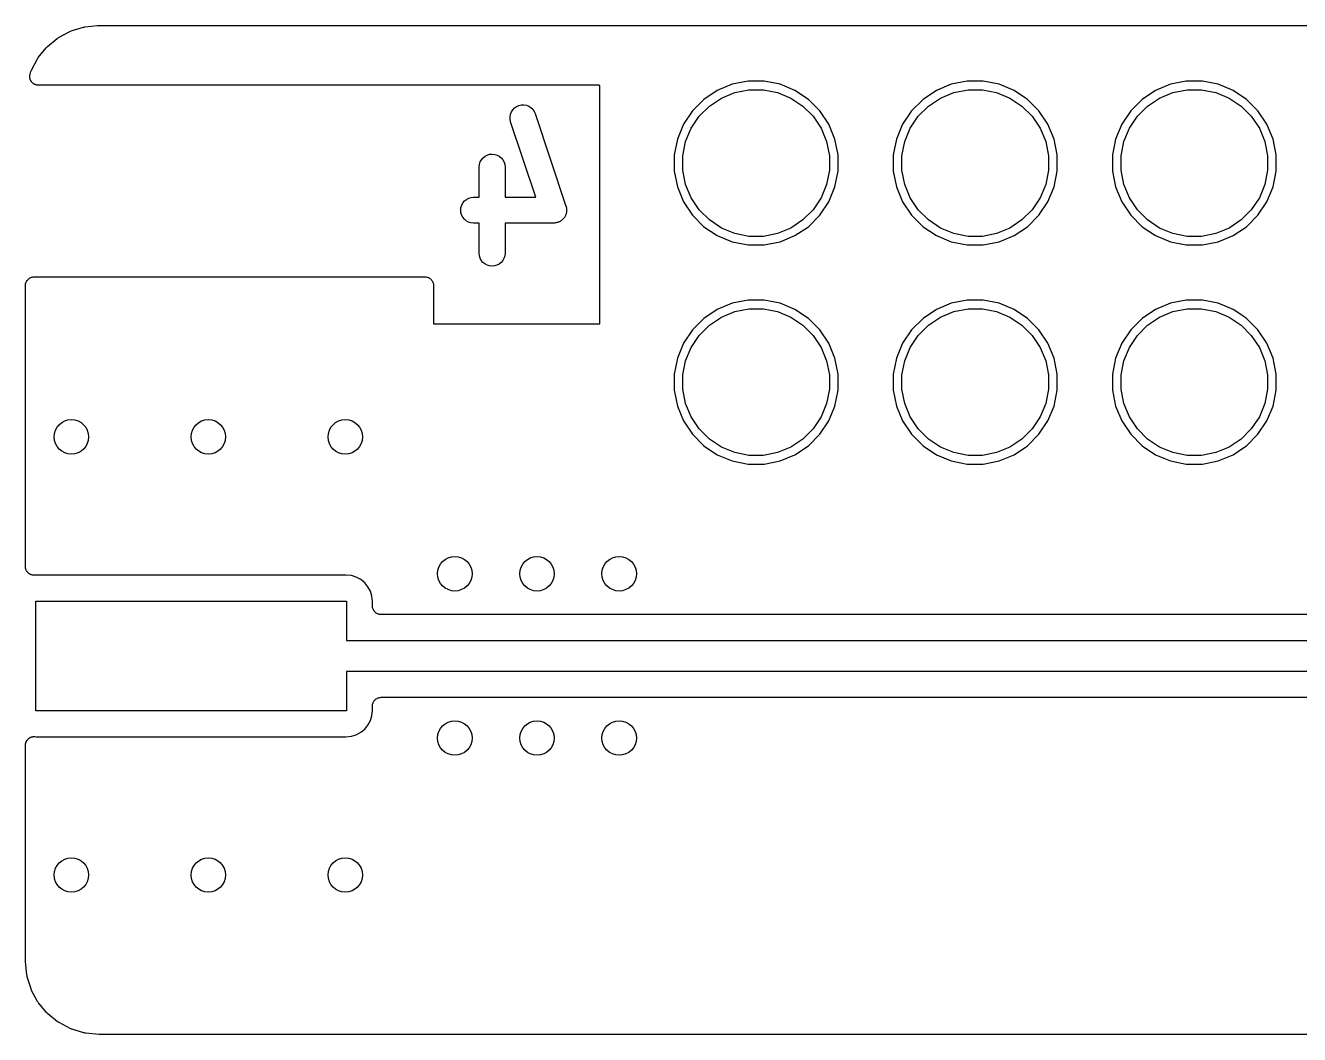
# Model space of a CAD drawing. Extents: x 4.56 to 9.01, y -5.14 to -1.86.
# Drawn here: x 4.717 to 5.298, y -2.323 to -1.862 of the extents above; entities that cross this region are included whole.
import ezdxf

# ---------------------------------------------------------------- set-up
doc = ezdxf.new("R2010")
doc.units = 0
doc.header["$MEASUREMENT"] = 0
doc.layers.add('BLACK', color=7, linetype='CONTINUOUS')

msp = doc.modelspace()

# ---------------------------------------------------------------- linework, layer by layer
at = {"layer": 'BLACK', "linetype": 'CONTINUOUS'}
for p, q in [((4.73166, -1.86773), (4.73673, -1.86498)), ((4.73673, -1.86498), (4.73678, -1.86496)), ((4.73678, -1.86496), (4.73711, -1.86482)), ((4.73711, -1.86482), (4.73744, -1.86469)), ((4.73744, -1.86469), (4.74295, -1.86298)), ((4.74295, -1.86298), (4.743, -1.86297)), ((4.74295, -1.86298), (4.74295, -1.86298)), ((4.74295, -1.86298), (4.74295, -1.86298)), ((4.743, -1.86297), (4.74335, -1.8629)), ((4.74335, -1.8629), (4.7437, -1.86283)), ((4.7437, -1.86283), (4.74942, -1.86223)), ((4.74942, -1.86223), (4.74947, -1.86222)), ((4.74947, -1.86222), (4.74965, -1.86222)), ((4.74965, -1.86222), (4.74983, -1.8622)), ((4.74983, -1.8622), (5.74606, -1.8622)), ((4.72608, -1.87233), (4.72633, -1.87208)), ((4.72633, -1.87208), (4.72659, -1.87183)), ((4.72659, -1.87183), (4.73103, -1.86815)), ((4.73103, -1.86815), (4.73107, -1.86812)), ((4.73107, -1.86812), (4.73137, -1.86792)), ((4.73137, -1.86792), (4.73166, -1.86773)), ((4.71927, -1.88257), (4.72198, -1.87748)), ((4.72198, -1.87748), (4.722, -1.87743)), ((4.72198, -1.87748), (4.72198, -1.87748)), ((4.72198, -1.87748), (4.72198, -1.87748)), ((4.722, -1.87743), (4.7222, -1.87714)), ((4.7222, -1.87714), (4.7224, -1.87684)), ((4.7224, -1.87684), (4.72604, -1.87237)), ((4.72604, -1.87237), (4.72604, -1.87237)), ((4.72604, -1.87237), (4.72605, -1.87237)), ((4.72605, -1.87237), (4.72608, -1.87233)), ((4.71864, -1.88439), (4.71898, -1.88328)), ((4.71898, -1.88328), (4.719, -1.88323)), ((4.719, -1.88323), (4.71914, -1.8829)), ((4.71914, -1.8829), (4.71927, -1.88257)), ((4.71847, -1.8855), (4.71849, -1.88533)), ((4.71849, -1.88571), (4.71847, -1.8855)), ((4.71849, -1.88515), (4.71853, -1.88495)), ((4.71849, -1.88533), (4.71849, -1.88515)), ((4.71849, -1.88592), (4.71849, -1.88571)), ((4.71853, -1.88609), (4.71849, -1.88592)), ((4.71853, -1.88495), (4.71855, -1.88474)), ((4.71854, -1.88627), (4.71853, -1.88609)), ((4.7186, -1.88647), (4.71854, -1.88627)), ((4.71855, -1.88474), (4.71861, -1.88457)), ((4.71864, -1.88667), (4.7186, -1.88647)), ((4.71861, -1.88457), (4.71864, -1.88439)), ((4.71871, -1.88683), (4.71864, -1.88667)), ((4.71876, -1.88701), (4.71871, -1.88683)), ((4.71886, -1.88719), (4.71876, -1.88701)), ((4.71893, -1.88738), (4.71886, -1.88719)), ((4.71903, -1.88753), (4.71893, -1.88738)), ((4.71912, -1.88769), (4.71903, -1.88753)), ((4.71925, -1.88785), (4.71912, -1.88769)), ((4.71936, -1.88802), (4.71925, -1.88785)), ((4.71949, -1.88815), (4.71936, -1.88802)), ((4.7196, -1.88829), (4.71949, -1.88815)), ((4.71976, -1.88842), (4.7196, -1.88829)), ((4.7199, -1.88857), (4.71976, -1.88842)), ((4.72005, -1.88867), (4.7199, -1.88857)), ((4.72019, -1.88878), (4.72005, -1.88867)), ((4.72037, -1.88888), (4.72019, -1.88878)), ((4.72054, -1.88899), (4.72037, -1.88888)), ((4.7207, -1.88906), (4.72054, -1.88899)), ((4.72086, -1.88915), (4.7207, -1.88906)), ((4.72106, -1.88921), (4.72086, -1.88915)), ((4.72125, -1.88929), (4.72106, -1.88921)), ((4.72142, -1.88933), (4.72125, -1.88929)), ((4.72159, -1.88938), (4.72142, -1.88933)), ((4.7218, -1.88941), (4.72159, -1.88938)), ((4.722, -1.88945), (4.7218, -1.88941)), ((4.72218, -1.88945), (4.722, -1.88945)), ((4.72236, -1.88947), (4.72218, -1.88945)), ((4.72241, -1.88947), (4.72236, -1.88947)), ((4.97805, -1.88947), (4.72241, -1.88947)), ((4.97824, -1.88949), (4.97805, -1.88947)), ((4.97844, -1.88959), (4.97824, -1.88949)), ((4.9786, -1.88966), (4.97844, -1.88959)), ((4.97871, -1.88972), (4.9786, -1.88966)), ((4.97871, -1.99833), (4.97871, -1.88972)), ((5.03909, -1.88904), (5.03228, -1.89186)), ((5.04632, -1.8876), (5.03909, -1.88904)), ((5.05368, -1.8876), (5.04632, -1.8876)), ((5.06091, -1.88904), (5.05368, -1.8876)), ((5.06772, -1.89186), (5.06091, -1.88904)), ((5.13909, -1.88904), (5.13228, -1.89186)), ((5.14632, -1.8876), (5.13909, -1.88904)), ((5.15368, -1.8876), (5.14632, -1.8876)), ((5.16091, -1.88904), (5.15368, -1.8876)), ((5.16772, -1.89186), (5.16091, -1.88904)), ((5.23909, -1.88904), (5.23228, -1.89186)), ((5.24632, -1.8876), (5.23909, -1.88904)), ((5.25368, -1.8876), (5.24632, -1.8876)), ((5.26091, -1.88904), (5.25368, -1.8876)), ((5.26772, -1.89186), (5.26091, -1.88904)), ((5.03228, -1.89186), (5.02616, -1.89595)), ((5.02867, -1.89901), (5.03415, -1.89534)), ((5.03415, -1.89534), (5.04024, -1.89282)), ((5.04024, -1.89282), (5.0467, -1.89154)), ((5.0467, -1.89154), (5.0533, -1.89154)), ((5.0533, -1.89154), (5.05976, -1.89282)), ((5.05976, -1.89282), (5.06585, -1.89534)), ((5.06585, -1.89534), (5.07133, -1.89901)), ((5.07384, -1.89595), (5.06772, -1.89186)), ((5.13228, -1.89186), (5.12616, -1.89595)), ((5.12867, -1.89901), (5.13415, -1.89534)), ((5.13415, -1.89534), (5.14024, -1.89282)), ((5.14024, -1.89282), (5.1467, -1.89154)), ((5.1467, -1.89154), (5.1533, -1.89154)), ((5.1533, -1.89154), (5.15976, -1.89282)), ((5.15976, -1.89282), (5.16585, -1.89534)), ((5.16585, -1.89534), (5.17133, -1.89901)), ((5.17384, -1.89595), (5.16772, -1.89186)), ((5.23228, -1.89186), (5.22616, -1.89595)), ((5.22867, -1.89901), (5.23415, -1.89534)), ((5.23415, -1.89534), (5.24024, -1.89282)), ((5.24024, -1.89282), (5.2467, -1.89154)), ((5.2467, -1.89154), (5.2533, -1.89154)), ((5.2533, -1.89154), (5.25976, -1.89282)), ((5.25976, -1.89282), (5.26585, -1.89534)), ((5.26585, -1.89534), (5.27133, -1.89901)), ((5.27384, -1.89595), (5.26772, -1.89186)), ((4.93831, -1.90162), (4.93893, -1.90065)), ((4.93893, -1.90065), (4.93973, -1.89982)), ((4.93973, -1.89982), (4.94068, -1.89916)), ((4.94068, -1.89916), (4.94173, -1.8987)), ((4.94173, -1.8987), (4.94286, -1.89845)), ((4.94286, -1.89845), (4.94401, -1.89843)), ((4.94401, -1.89843), (4.94514, -1.89863)), ((4.94514, -1.89863), (4.94622, -1.89904)), ((4.94622, -1.89904), (4.94719, -1.89966)), ((4.94719, -1.89966), (4.94803, -1.90046)), ((4.94803, -1.90046), (4.94869, -1.9014)), ((5.02095, -1.90116), (5.01686, -1.90728)), ((5.02616, -1.89595), (5.02095, -1.90116)), ((5.02401, -1.90367), (5.02867, -1.89901)), ((5.07133, -1.89901), (5.07599, -1.90367)), ((5.07905, -1.90116), (5.07384, -1.89595)), ((5.08314, -1.90728), (5.07905, -1.90116)), ((5.12095, -1.90116), (5.11686, -1.90728)), ((5.12616, -1.89595), (5.12095, -1.90116)), ((5.12401, -1.90367), (5.12867, -1.89901)), ((5.17133, -1.89901), (5.17599, -1.90367)), ((5.17905, -1.90116), (5.17384, -1.89595)), ((5.18314, -1.90728), (5.17905, -1.90116)), ((5.22095, -1.90116), (5.21686, -1.90728)), ((5.22616, -1.89595), (5.22095, -1.90116)), ((5.22401, -1.90367), (5.22867, -1.89901)), ((5.27133, -1.89901), (5.27599, -1.90367)), ((5.27905, -1.90116), (5.27384, -1.89595)), ((5.28314, -1.90728), (5.27905, -1.90116)), ((4.93768, -1.90383), (4.93788, -1.90269)), ((4.93769, -1.90498), (4.93768, -1.90383)), ((4.93793, -1.90611), (4.93769, -1.90498)), ((4.93788, -1.90269), (4.93831, -1.90162)), ((4.93796, -1.90618), (4.93793, -1.90611)), ((4.94943, -1.94059), (4.93796, -1.90618)), ((4.94869, -1.9014), (4.94916, -1.90245)), ((4.94916, -1.90245), (4.96322, -1.94463)), ((5.02034, -1.90915), (5.02401, -1.90367)), ((5.07599, -1.90367), (5.07966, -1.90915)), ((5.12034, -1.90915), (5.12401, -1.90367)), ((5.17599, -1.90367), (5.17966, -1.90915)), ((5.22034, -1.90915), (5.22401, -1.90367)), ((5.27599, -1.90367), (5.27966, -1.90915)), ((5.01686, -1.90728), (5.01404, -1.91409)), ((5.01782, -1.91524), (5.02034, -1.90915)), ((5.07966, -1.90915), (5.08218, -1.91524)), ((5.08596, -1.91409), (5.08314, -1.90728)), ((5.11686, -1.90728), (5.11404, -1.91409)), ((5.11782, -1.91524), (5.12034, -1.90915)), ((5.17966, -1.90915), (5.18218, -1.91524)), ((5.18596, -1.91409), (5.18314, -1.90728)), ((5.21686, -1.90728), (5.21404, -1.91409)), ((5.21782, -1.91524), (5.22034, -1.90915)), ((5.27966, -1.90915), (5.28218, -1.91524)), ((5.28596, -1.91409), (5.28314, -1.90728)), ((5.01404, -1.91409), (5.0126, -1.92132)), ((5.01654, -1.9217), (5.01782, -1.91524)), ((5.08218, -1.91524), (5.08346, -1.9217)), ((5.0874, -1.92132), (5.08596, -1.91409)), ((5.11404, -1.91409), (5.1126, -1.92132)), ((5.11654, -1.9217), (5.11782, -1.91524)), ((5.18218, -1.91524), (5.18346, -1.9217)), ((5.1874, -1.92132), (5.18596, -1.91409)), ((5.21404, -1.91409), (5.2126, -1.92132)), ((5.21654, -1.9217), (5.21782, -1.91524)), ((5.28218, -1.91524), (5.28346, -1.9217)), ((5.2874, -1.92132), (5.28596, -1.91409)), ((4.92372, -1.92559), (4.92407, -1.92449)), ((4.92407, -1.92449), (4.92463, -1.92348)), ((4.92463, -1.92348), (4.92537, -1.92259)), ((4.92537, -1.92259), (4.92627, -1.92187)), ((4.92627, -1.92187), (4.92729, -1.92134)), ((4.92729, -1.92134), (4.92839, -1.92101)), ((4.92839, -1.92101), (4.92954, -1.92091)), ((4.92954, -1.92091), (4.93069, -1.92103)), ((4.93069, -1.92103), (4.93179, -1.92137)), ((4.93179, -1.92137), (4.9328, -1.92192)), ((4.9328, -1.92192), (4.93369, -1.92265)), ((4.93369, -1.92265), (4.93442, -1.92355)), ((4.93442, -1.92355), (4.93496, -1.92456)), ((4.93496, -1.92456), (4.93529, -1.92567)), ((5.0126, -1.92132), (5.0126, -1.92868)), ((5.01654, -1.9283), (5.01654, -1.9217)), ((5.08346, -1.9217), (5.08346, -1.9283)), ((5.0874, -1.92868), (5.0874, -1.92132)), ((5.1126, -1.92132), (5.1126, -1.92868)), ((5.11654, -1.9283), (5.11654, -1.9217)), ((5.18346, -1.9217), (5.18346, -1.9283)), ((5.1874, -1.92868), (5.1874, -1.92132)), ((5.2126, -1.92132), (5.2126, -1.92868)), ((5.21654, -1.9283), (5.21654, -1.9217)), ((5.28346, -1.9217), (5.28346, -1.9283)), ((5.2874, -1.92868), (5.2874, -1.92132)), ((4.92359, -1.92673), (4.92372, -1.92559)), ((4.92359, -1.92681), (4.92359, -1.92673)), ((4.92359, -1.94059), (4.92359, -1.92681)), ((4.93529, -1.92567), (4.9354, -1.92681)), ((4.9354, -1.92681), (4.9354, -1.94059)), ((5.0126, -1.92868), (5.01404, -1.93591)), ((5.01782, -1.93476), (5.01654, -1.9283)), ((5.08346, -1.9283), (5.08218, -1.93476)), ((5.08596, -1.93591), (5.0874, -1.92868)), ((5.1126, -1.92868), (5.11404, -1.93591)), ((5.11782, -1.93476), (5.11654, -1.9283)), ((5.18346, -1.9283), (5.18218, -1.93476)), ((5.18596, -1.93591), (5.1874, -1.92868)), ((5.2126, -1.92868), (5.21404, -1.93591)), ((5.21782, -1.93476), (5.21654, -1.9283)), ((5.28346, -1.9283), (5.28218, -1.93476)), ((5.28596, -1.93591), (5.2874, -1.92868)), ((5.01404, -1.93591), (5.01686, -1.94272)), ((5.02034, -1.94085), (5.01782, -1.93476)), ((5.08218, -1.93476), (5.07966, -1.94085)), ((5.08314, -1.94272), (5.08596, -1.93591)), ((5.11404, -1.93591), (5.11686, -1.94272)), ((5.12034, -1.94085), (5.11782, -1.93476)), ((5.18218, -1.93476), (5.17966, -1.94085)), ((5.18314, -1.94272), (5.18596, -1.93591)), ((5.21404, -1.93591), (5.21686, -1.94272)), ((5.22034, -1.94085), (5.21782, -1.93476)), ((5.28218, -1.93476), (5.27966, -1.94085)), ((5.28314, -1.94272), (5.28596, -1.93591)), ((4.9169, -1.94231), (4.91779, -1.94158)), ((4.91779, -1.94158), (4.91881, -1.94104)), ((4.91881, -1.94104), (4.91992, -1.94071)), ((4.91992, -1.94071), (4.92106, -1.94059)), ((4.92106, -1.94059), (4.92359, -1.94059)), ((4.9354, -1.94059), (4.94943, -1.94059)), ((5.02401, -1.94633), (5.02034, -1.94085)), ((5.07966, -1.94085), (5.07599, -1.94633)), ((5.12401, -1.94633), (5.12034, -1.94085)), ((5.17966, -1.94085), (5.17599, -1.94633)), ((5.22401, -1.94633), (5.22034, -1.94085)), ((5.27966, -1.94085), (5.27599, -1.94633)), ((4.91516, -1.94646), (4.91528, -1.94531)), ((4.91526, -1.94761), (4.91516, -1.94646)), ((4.91559, -1.94871), (4.91526, -1.94761)), ((4.91528, -1.94531), (4.91562, -1.94421)), ((4.91562, -1.94421), (4.91617, -1.9432)), ((4.91617, -1.9432), (4.9169, -1.94231)), ((4.96322, -1.94463), (4.96325, -1.94471)), ((4.96325, -1.94471), (4.96332, -1.94505)), ((4.96332, -1.94505), (4.96342, -1.94539)), ((4.96341, -1.94769), (4.96334, -1.9479)), ((4.96344, -1.94734), (4.96341, -1.94769)), ((4.96342, -1.94539), (4.96344, -1.94562)), ((4.96344, -1.94562), (4.96349, -1.94584)), ((4.96351, -1.94699), (4.96344, -1.94734)), ((4.96349, -1.94584), (4.96349, -1.94619)), ((4.96349, -1.94619), (4.96353, -1.94654)), ((4.96353, -1.94654), (4.9635, -1.94676)), ((4.9635, -1.94676), (4.96351, -1.94699)), ((5.01686, -1.94272), (5.02095, -1.94884)), ((5.02867, -1.95099), (5.02401, -1.94633)), ((5.07599, -1.94633), (5.07133, -1.95099)), ((5.07905, -1.94884), (5.08314, -1.94272)), ((5.11686, -1.94272), (5.12095, -1.94884)), ((5.12867, -1.95099), (5.12401, -1.94633)), ((5.17599, -1.94633), (5.17133, -1.95099)), ((5.17905, -1.94884), (5.18314, -1.94272)), ((5.21686, -1.94272), (5.22095, -1.94884)), ((5.22867, -1.95099), (5.22401, -1.94633)), ((5.27599, -1.94633), (5.27133, -1.95099)), ((5.27905, -1.94884), (5.28314, -1.94272)), ((4.91612, -1.94973), (4.91559, -1.94871)), ((4.91684, -1.95063), (4.91612, -1.94973)), ((4.91773, -1.95137), (4.91684, -1.95063)), ((4.91874, -1.95193), (4.91773, -1.95137)), ((4.91984, -1.95228), (4.91874, -1.95193)), ((4.92098, -1.9524), (4.91984, -1.95228)), ((4.92106, -1.9524), (4.92098, -1.9524)), ((4.92359, -1.9524), (4.92106, -1.9524)), ((4.92359, -1.96618), (4.92359, -1.9524)), ((4.95762, -1.9524), (4.9354, -1.9524)), ((4.9354, -1.9524), (4.9354, -1.96618)), ((4.95797, -1.95237), (4.95762, -1.9524)), ((4.95832, -1.95236), (4.95797, -1.95237)), ((4.95854, -1.95231), (4.95832, -1.95236)), ((4.95877, -1.95229), (4.95854, -1.95231)), ((4.95911, -1.95219), (4.95877, -1.95229)), ((4.95945, -1.95211), (4.95911, -1.95219)), ((4.95966, -1.95202), (4.95945, -1.95211)), ((4.95987, -1.95196), (4.95966, -1.95202)), ((4.96018, -1.95179), (4.95987, -1.95196)), ((4.96051, -1.95165), (4.96018, -1.95179)), ((4.96069, -1.95152), (4.96051, -1.95165)), ((4.96089, -1.95142), (4.96069, -1.95152)), ((4.96116, -1.9512), (4.96089, -1.95142)), ((4.96145, -1.95099), (4.96116, -1.9512)), ((4.96161, -1.95083), (4.96145, -1.95099)), ((4.96178, -1.95069), (4.96161, -1.95083)), ((4.96201, -1.95042), (4.96178, -1.95069)), ((4.96225, -1.95016), (4.96201, -1.95042)), ((4.96237, -1.94997), (4.96225, -1.95016)), ((4.96252, -1.9498), (4.96237, -1.94997)), ((4.96268, -1.94949), (4.96252, -1.9498)), ((4.96288, -1.9492), (4.96268, -1.94949)), ((4.96296, -1.94899), (4.96288, -1.9492)), ((4.96306, -1.94879), (4.96296, -1.94899)), ((4.96317, -1.94845), (4.96306, -1.94879)), ((4.9633, -1.94812), (4.96317, -1.94845)), ((4.96334, -1.9479), (4.9633, -1.94812)), ((5.02095, -1.94884), (5.02616, -1.95405)), ((5.03415, -1.95466), (5.02867, -1.95099)), ((5.07133, -1.95099), (5.06585, -1.95466)), ((5.07384, -1.95405), (5.07905, -1.94884)), ((5.12095, -1.94884), (5.12616, -1.95405)), ((5.13415, -1.95466), (5.12867, -1.95099)), ((5.17133, -1.95099), (5.16585, -1.95466)), ((5.17384, -1.95405), (5.17905, -1.94884)), ((5.22095, -1.94884), (5.22616, -1.95405)), ((5.23415, -1.95466), (5.22867, -1.95099)), ((5.27133, -1.95099), (5.26585, -1.95466)), ((5.27384, -1.95405), (5.27905, -1.94884)), ((5.02616, -1.95405), (5.03228, -1.95814)), ((5.03228, -1.95814), (5.03909, -1.96096)), ((5.04024, -1.95718), (5.03415, -1.95466)), ((5.0467, -1.95846), (5.04024, -1.95718)), ((5.0533, -1.95846), (5.0467, -1.95846)), ((5.05976, -1.95718), (5.0533, -1.95846)), ((5.06585, -1.95466), (5.05976, -1.95718)), ((5.06091, -1.96096), (5.06772, -1.95814)), ((5.06772, -1.95814), (5.07384, -1.95405)), ((5.12616, -1.95405), (5.13228, -1.95814)), ((5.13228, -1.95814), (5.13909, -1.96096)), ((5.14024, -1.95718), (5.13415, -1.95466)), ((5.1467, -1.95846), (5.14024, -1.95718)), ((5.1533, -1.95846), (5.1467, -1.95846)), ((5.15976, -1.95718), (5.1533, -1.95846)), ((5.16585, -1.95466), (5.15976, -1.95718)), ((5.16091, -1.96096), (5.16772, -1.95814)), ((5.16772, -1.95814), (5.17384, -1.95405)), ((5.22616, -1.95405), (5.23228, -1.95814)), ((5.23228, -1.95814), (5.23909, -1.96096)), ((5.24024, -1.95718), (5.23415, -1.95466)), ((5.2467, -1.95846), (5.24024, -1.95718)), ((5.2533, -1.95846), (5.2467, -1.95846)), ((5.25976, -1.95718), (5.2533, -1.95846)), ((5.26585, -1.95466), (5.25976, -1.95718)), ((5.26091, -1.96096), (5.26772, -1.95814)), ((5.26772, -1.95814), (5.27384, -1.95405)), ((5.03909, -1.96096), (5.04632, -1.9624)), ((5.04632, -1.9624), (5.05368, -1.9624)), ((5.05368, -1.9624), (5.06091, -1.96096)), ((5.13909, -1.96096), (5.14632, -1.9624)), ((5.14632, -1.9624), (5.15368, -1.9624)), ((5.15368, -1.9624), (5.16091, -1.96096)), ((5.23909, -1.96096), (5.24632, -1.9624)), ((5.24632, -1.9624), (5.25368, -1.9624)), ((5.25368, -1.9624), (5.26091, -1.96096)), ((4.92371, -1.96733), (4.92359, -1.96618)), ((4.92404, -1.96843), (4.92371, -1.96733)), ((4.92458, -1.96945), (4.92404, -1.96843)), ((4.92531, -1.97035), (4.92458, -1.96945)), ((4.9262, -1.97108), (4.92531, -1.97035)), ((4.92721, -1.97163), (4.9262, -1.97108)), ((4.93273, -1.97113), (4.93171, -1.97166)), ((4.93363, -1.9704), (4.93273, -1.97113)), ((4.93437, -1.96952), (4.93363, -1.9704)), ((4.93493, -1.96851), (4.93437, -1.96952)), ((4.93528, -1.96741), (4.93493, -1.96851)), ((4.9354, -1.96627), (4.93528, -1.96741)), ((4.9354, -1.96618), (4.9354, -1.96627)), ((4.92831, -1.97197), (4.92721, -1.97163)), ((4.92946, -1.97209), (4.92831, -1.97197)), ((4.93061, -1.97198), (4.92946, -1.97209)), ((4.93171, -1.97166), (4.93061, -1.97198)), ((4.71654, -1.98085), (4.71658, -1.98049)), ((4.71654, -1.98088), (4.71654, -1.98085)), ((4.71654, -1.98088), (4.71654, -1.98088)), ((4.71654, -1.98088), (4.71654, -1.98088)), ((4.71654, -1.98091), (4.71654, -1.98088)), ((4.71654, -2.10925), (4.71654, -1.98091)), ((4.71658, -1.98049), (4.71662, -1.98011)), ((4.71662, -1.98009), (4.71673, -1.97973)), ((4.71662, -1.9801), (4.71662, -1.98009)), ((4.71662, -1.98011), (4.71662, -1.9801)), ((4.71673, -1.97973), (4.71684, -1.97938)), ((4.71684, -1.97938), (4.71685, -1.97937)), ((4.71685, -1.97935), (4.71703, -1.97903)), ((4.71685, -1.97937), (4.71685, -1.97935)), ((4.71703, -1.97903), (4.71721, -1.9787)), ((4.71721, -1.9787), (4.71722, -1.97869)), ((4.71722, -1.97868), (4.71746, -1.9784)), ((4.71722, -1.97869), (4.71722, -1.97868)), ((4.71746, -1.9784), (4.7177, -1.97811)), ((4.7177, -1.97811), (4.71771, -1.9781)), ((4.71771, -1.9781), (4.71772, -1.97809)), ((4.71772, -1.97809), (4.71801, -1.97786)), ((4.71801, -1.97786), (4.71829, -1.97763)), ((4.71829, -1.97763), (4.71831, -1.97762)), ((4.71831, -1.97762), (4.71832, -1.97761)), ((4.71832, -1.97761), (4.71864, -1.97744)), ((4.71864, -1.97744), (4.71897, -1.97727)), ((4.71897, -1.97727), (4.71899, -1.97726)), ((4.71899, -1.97726), (4.719, -1.97726)), ((4.719, -1.97726), (4.71935, -1.97715)), ((4.71935, -1.97715), (4.71971, -1.97704)), ((4.71971, -1.97704), (4.71972, -1.97704)), ((4.71972, -1.97704), (4.71973, -1.97704)), ((4.71973, -1.97704), (4.7201, -1.977)), ((4.7201, -1.977), (4.72047, -1.97697)), ((4.72047, -1.97697), (4.89885, -1.97697)), ((4.89885, -1.97697), (4.89887, -1.97697)), ((4.89887, -1.97697), (4.89887, -1.97697)), ((4.89887, -1.97697), (4.89888, -1.97697)), ((4.89888, -1.97697), (4.8989, -1.97697)), ((4.8989, -1.97697), (4.89927, -1.97701)), ((4.89927, -1.97701), (4.89964, -1.97705)), ((4.89964, -1.97705), (4.89965, -1.97705)), ((4.89965, -1.97705), (4.89967, -1.97705)), ((4.89967, -1.97705), (4.90002, -1.97717)), ((4.90002, -1.97717), (4.90037, -1.97728)), ((4.90037, -1.97728), (4.90038, -1.97728)), ((4.90038, -1.97728), (4.9004, -1.97729)), ((4.9004, -1.97729), (4.90072, -1.97747)), ((4.90072, -1.97747), (4.90105, -1.97764)), ((4.90105, -1.97764), (4.90106, -1.97765)), ((4.90106, -1.97765), (4.90107, -1.97766)), ((4.90107, -1.97766), (4.90135, -1.97789)), ((4.90135, -1.97789), (4.90164, -1.97813)), ((4.90164, -1.97813), (4.90165, -1.97814)), ((4.90165, -1.97814), (4.90166, -1.97815)), ((4.90166, -1.97815), (4.90189, -1.97844)), ((4.90189, -1.97844), (4.90213, -1.97873)), ((4.90213, -1.97873), (4.90213, -1.97874)), ((4.90213, -1.97874), (4.90214, -1.97875)), ((4.90214, -1.97875), (4.90231, -1.97908)), ((4.90231, -1.97908), (4.90249, -1.97941)), ((4.90249, -1.97941), (4.90249, -1.97942)), ((4.90249, -1.97942), (4.9025, -1.97943)), ((4.9025, -1.97943), (4.9026, -1.97978)), ((4.9026, -1.97978), (4.90271, -1.98014)), ((4.90271, -1.98014), (4.90271, -1.98015)), ((4.90271, -1.98015), (4.90271, -1.98017)), ((4.90271, -1.98017), (4.90275, -1.98054)), ((4.90275, -1.98054), (4.90278, -1.98091)), ((4.90278, -1.98091), (4.90278, -1.99833)), ((5.04632, -1.9876), (5.03909, -1.98904)), ((5.05368, -1.9876), (5.04632, -1.9876)), ((5.06091, -1.98904), (5.05368, -1.9876)), ((5.14632, -1.9876), (5.13909, -1.98904)), ((5.15368, -1.9876), (5.14632, -1.9876)), ((5.16091, -1.98904), (5.15368, -1.9876)), ((5.24632, -1.9876), (5.23909, -1.98904)), ((5.25368, -1.9876), (5.24632, -1.9876)), ((5.26091, -1.98904), (5.25368, -1.9876)), ((5.03228, -1.99186), (5.02616, -1.99595)), ((5.03909, -1.98904), (5.03228, -1.99186)), ((5.03415, -1.99534), (5.04024, -1.99282)), ((5.04024, -1.99282), (5.0467, -1.99154)), ((5.0467, -1.99154), (5.0533, -1.99154)), ((5.0533, -1.99154), (5.05976, -1.99282)), ((5.05976, -1.99282), (5.06585, -1.99534)), ((5.06772, -1.99186), (5.06091, -1.98904)), ((5.07384, -1.99595), (5.06772, -1.99186)), ((5.13228, -1.99186), (5.12616, -1.99595)), ((5.13909, -1.98904), (5.13228, -1.99186)), ((5.13415, -1.99534), (5.14024, -1.99282)), ((5.14024, -1.99282), (5.1467, -1.99154)), ((5.1467, -1.99154), (5.1533, -1.99154)), ((5.1533, -1.99154), (5.15976, -1.99282)), ((5.15976, -1.99282), (5.16585, -1.99534)), ((5.16772, -1.99186), (5.16091, -1.98904)), ((5.17384, -1.99595), (5.16772, -1.99186)), ((5.23228, -1.99186), (5.22616, -1.99595)), ((5.23909, -1.98904), (5.23228, -1.99186)), ((5.23415, -1.99534), (5.24024, -1.99282)), ((5.24024, -1.99282), (5.2467, -1.99154)), ((5.2467, -1.99154), (5.2533, -1.99154)), ((5.2533, -1.99154), (5.25976, -1.99282)), ((5.25976, -1.99282), (5.26585, -1.99534)), ((5.26772, -1.99186), (5.26091, -1.98904)), ((5.27213, -1.99481), (5.26772, -1.99186)), ((4.90278, -1.99833), (4.97871, -1.99833)), ((5.02616, -1.99595), (5.02095, -2.00116)), ((5.02401, -2.00367), (5.02867, -1.99901)), ((5.02867, -1.99901), (5.03415, -1.99534)), ((5.06585, -1.99534), (5.07133, -1.99901)), ((5.07133, -1.99901), (5.07599, -2.00367)), ((5.07905, -2.00116), (5.07384, -1.99595)), ((5.12616, -1.99595), (5.12095, -2.00116)), ((5.12401, -2.00367), (5.12867, -1.99901)), ((5.12867, -1.99901), (5.13415, -1.99534)), ((5.16585, -1.99534), (5.17133, -1.99901)), ((5.17133, -1.99901), (5.17599, -2.00367)), ((5.17905, -2.00116), (5.17384, -1.99595)), ((5.22616, -1.99595), (5.22095, -2.00116)), ((5.22401, -2.00367), (5.22867, -1.99901)), ((5.22867, -1.99901), (5.23415, -1.99534)), ((5.26585, -1.99534), (5.27133, -1.99901)), ((5.27133, -1.99901), (5.27599, -2.00367)), ((5.27214, -1.99481), (5.27213, -1.99481)), ((5.27384, -1.99595), (5.27214, -1.99481)), ((5.27905, -2.00116), (5.27384, -1.99595)), ((5.02095, -2.00116), (5.01686, -2.00728)), ((5.02034, -2.00915), (5.02401, -2.00367)), ((5.07599, -2.00367), (5.07966, -2.00915)), ((5.08314, -2.00728), (5.07905, -2.00116)), ((5.12095, -2.00116), (5.11686, -2.00728)), ((5.12034, -2.00915), (5.12401, -2.00367)), ((5.17599, -2.00367), (5.17966, -2.00915)), ((5.18314, -2.00728), (5.17905, -2.00116)), ((5.22095, -2.00116), (5.21686, -2.00728)), ((5.22034, -2.00915), (5.22401, -2.00367)), ((5.27599, -2.00367), (5.27966, -2.00915)), ((5.28314, -2.00728), (5.27905, -2.00116)), ((5.01686, -2.00728), (5.01404, -2.01409)), ((5.01782, -2.01524), (5.02034, -2.00915)), ((5.07966, -2.00915), (5.08218, -2.01524)), ((5.08596, -2.01409), (5.08314, -2.00728)), ((5.11686, -2.00728), (5.11404, -2.01409)), ((5.11782, -2.01524), (5.12034, -2.00915)), ((5.17966, -2.00915), (5.18218, -2.01524)), ((5.18596, -2.01409), (5.18314, -2.00728)), ((5.21686, -2.00728), (5.21404, -2.01409)), ((5.21782, -2.01524), (5.22034, -2.00915)), ((5.27966, -2.00915), (5.28218, -2.01524)), ((5.28596, -2.01409), (5.28314, -2.00728)), ((5.01404, -2.01409), (5.0126, -2.02132)), ((5.01654, -2.0217), (5.01782, -2.01524)), ((5.08218, -2.01524), (5.08346, -2.0217)), ((5.0874, -2.02132), (5.08596, -2.01409)), ((5.11404, -2.01409), (5.1126, -2.02132)), ((5.11654, -2.0217), (5.11782, -2.01524)), ((5.18218, -2.01524), (5.18346, -2.0217)), ((5.1874, -2.02132), (5.18596, -2.01409)), ((5.21404, -2.01409), (5.2126, -2.02132)), ((5.21654, -2.0217), (5.21782, -2.01524)), ((5.28218, -2.01524), (5.28346, -2.0217)), ((5.2874, -2.02132), (5.28596, -2.01409)), ((5.0126, -2.02132), (5.0126, -2.02868)), ((5.01654, -2.0283), (5.01654, -2.0217)), ((5.08346, -2.0217), (5.08346, -2.0283)), ((5.0874, -2.02868), (5.0874, -2.02132)), ((5.1126, -2.02132), (5.1126, -2.02868)), ((5.11654, -2.0283), (5.11654, -2.0217)), ((5.18346, -2.0217), (5.18346, -2.0283)), ((5.1874, -2.02868), (5.1874, -2.02132)), ((5.2126, -2.02132), (5.2126, -2.02868)), ((5.21654, -2.0283), (5.21654, -2.0217)), ((5.28346, -2.0217), (5.28346, -2.0283)), ((5.2874, -2.02868), (5.2874, -2.02132)), ((5.0126, -2.02868), (5.01404, -2.03591)), ((5.01782, -2.03476), (5.01654, -2.0283)), ((5.08346, -2.0283), (5.08218, -2.03476)), ((5.08596, -2.03591), (5.0874, -2.02868)), ((5.1126, -2.02868), (5.11404, -2.03591)), ((5.11782, -2.03476), (5.11654, -2.0283)), ((5.18346, -2.0283), (5.18218, -2.03476)), ((5.18596, -2.03591), (5.1874, -2.02868)), ((5.2126, -2.02868), (5.21404, -2.03591)), ((5.21782, -2.03476), (5.21654, -2.0283)), ((5.28346, -2.0283), (5.28218, -2.03476)), ((5.28596, -2.03591), (5.2874, -2.02868)), ((5.02034, -2.04085), (5.01782, -2.03476)), ((5.08218, -2.03476), (5.07966, -2.04085)), ((5.12034, -2.04085), (5.11782, -2.03476)), ((5.18218, -2.03476), (5.17966, -2.04085)), ((5.22034, -2.04085), (5.21782, -2.03476)), ((5.28218, -2.03476), (5.27966, -2.04085)), ((5.01404, -2.03591), (5.01686, -2.04272)), ((5.02401, -2.04633), (5.02034, -2.04085)), ((5.07966, -2.04085), (5.07599, -2.04633)), ((5.08314, -2.04272), (5.08596, -2.03591)), ((5.11404, -2.03591), (5.11686, -2.04272)), ((5.12401, -2.04633), (5.12034, -2.04085)), ((5.17966, -2.04085), (5.17599, -2.04633)), ((5.18314, -2.04272), (5.18596, -2.03591)), ((5.21404, -2.03591), (5.21686, -2.04272)), ((5.22401, -2.04633), (5.22034, -2.04085)), ((5.27966, -2.04085), (5.27599, -2.04633)), ((5.28314, -2.04272), (5.28596, -2.03591)), ((5.01686, -2.04272), (5.02095, -2.04884)), ((5.02867, -2.05099), (5.02401, -2.04633)), ((5.07599, -2.04633), (5.07133, -2.05099)), ((5.07905, -2.04884), (5.08314, -2.04272)), ((5.11686, -2.04272), (5.12095, -2.04884)), ((5.12867, -2.05099), (5.12401, -2.04633)), ((5.17599, -2.04633), (5.17133, -2.05099)), ((5.17905, -2.04884), (5.18314, -2.04272)), ((5.21686, -2.04272), (5.22095, -2.04884)), ((5.22867, -2.05099), (5.22401, -2.04633)), ((5.27599, -2.04633), (5.27133, -2.05099)), ((5.27905, -2.04884), (5.28314, -2.04272)), ((5.02095, -2.04884), (5.02616, -2.05405)), ((5.03415, -2.05466), (5.02867, -2.05099)), ((5.07133, -2.05099), (5.06585, -2.05466)), ((5.07384, -2.05405), (5.07905, -2.04884)), ((5.12095, -2.04884), (5.12616, -2.05405)), ((5.13415, -2.05466), (5.12867, -2.05099)), ((5.17133, -2.05099), (5.16585, -2.05466)), ((5.17384, -2.05405), (5.17905, -2.04884)), ((5.22095, -2.04884), (5.22616, -2.05405)), ((5.23415, -2.05466), (5.22867, -2.05099)), ((5.27133, -2.05099), (5.26585, -2.05466)), ((5.27384, -2.05405), (5.27905, -2.04884)), ((5.02616, -2.05405), (5.03228, -2.05814)), ((5.03228, -2.05814), (5.03909, -2.06096)), ((5.04024, -2.05718), (5.03415, -2.05466)), ((5.0467, -2.05846), (5.04024, -2.05718)), ((5.05976, -2.05718), (5.0533, -2.05846)), ((5.06585, -2.05466), (5.05976, -2.05718)), ((5.06091, -2.06096), (5.06772, -2.05814)), ((5.06772, -2.05814), (5.07384, -2.05405)), ((5.12616, -2.05405), (5.13228, -2.05814)), ((5.13228, -2.05814), (5.13909, -2.06096)), ((5.14024, -2.05718), (5.13415, -2.05466)), ((5.1467, -2.05846), (5.14024, -2.05718)), ((5.15976, -2.05718), (5.1533, -2.05846)), ((5.16585, -2.05466), (5.15976, -2.05718)), ((5.16091, -2.06096), (5.16772, -2.05814)), ((5.16772, -2.05814), (5.17384, -2.05405)), ((5.22616, -2.05405), (5.23228, -2.05814)), ((5.23228, -2.05814), (5.23909, -2.06096)), ((5.24024, -2.05718), (5.23415, -2.05466)), ((5.2467, -2.05846), (5.24024, -2.05718)), ((5.25976, -2.05718), (5.2533, -2.05846)), ((5.26585, -2.05466), (5.25976, -2.05718)), ((5.26091, -2.06096), (5.26772, -2.05814)), ((5.26772, -2.05814), (5.27214, -2.05519)), ((5.27214, -2.05519), (5.27384, -2.05405)), ((5.03909, -2.06096), (5.04632, -2.0624)), ((5.04632, -2.0624), (5.05368, -2.0624)), ((5.0533, -2.05846), (5.0467, -2.05846)), ((5.05368, -2.0624), (5.06091, -2.06096)), ((5.13909, -2.06096), (5.14632, -2.0624)), ((5.14632, -2.0624), (5.15368, -2.0624)), ((5.1533, -2.05846), (5.1467, -2.05846)), ((5.15368, -2.0624), (5.16091, -2.06096)), ((5.23909, -2.06096), (5.24632, -2.0624)), ((5.24632, -2.0624), (5.25368, -2.0624)), ((5.2533, -2.05846), (5.2467, -2.05846)), ((5.25368, -2.0624), (5.26091, -2.06096)), ((4.71655, -2.10943), (4.71654, -2.10925)), ((4.71655, -2.10961), (4.71655, -2.10943)), ((4.71659, -2.10981), (4.71655, -2.10961)), ((4.71661, -2.11002), (4.71659, -2.10981)), ((4.71666, -2.11019), (4.71661, -2.11002)), ((4.7167, -2.11037), (4.71666, -2.11019)), ((4.71677, -2.11056), (4.7167, -2.11037)), ((4.71683, -2.11075), (4.71677, -2.11056)), ((4.71692, -2.11091), (4.71683, -2.11075)), ((4.71698, -2.11108), (4.71692, -2.11091)), ((4.7171, -2.11125), (4.71698, -2.11108)), ((4.71719, -2.11143), (4.7171, -2.11125)), ((4.71731, -2.11157), (4.71719, -2.11143)), ((4.71741, -2.11172), (4.71731, -2.11157)), ((4.71755, -2.11187), (4.71741, -2.11172)), ((4.71768, -2.11203), (4.71755, -2.11187)), ((4.71782, -2.11214), (4.71768, -2.11203)), ((4.71794, -2.11227), (4.71782, -2.11214)), ((4.71811, -2.11239), (4.71794, -2.11227)), ((4.71827, -2.11252), (4.71811, -2.11239)), ((4.71843, -2.1126), (4.71827, -2.11252)), ((4.71858, -2.1127), (4.71843, -2.1126)), ((4.71877, -2.11279), (4.71858, -2.1127)), ((4.71895, -2.11288), (4.71877, -2.11279)), ((4.71912, -2.11294), (4.71895, -2.11288)), ((4.71928, -2.11301), (4.71912, -2.11294)), ((4.71948, -2.11305), (4.71928, -2.11301)), ((4.71968, -2.11311), (4.71948, -2.11305)), ((4.71986, -2.11313), (4.71968, -2.11311)), ((4.72004, -2.11317), (4.71986, -2.11313)), ((4.72024, -2.11317), (4.72004, -2.11317)), ((4.72044, -2.11319), (4.72024, -2.11317)), ((4.72062, -2.11317), (4.72044, -2.11319)), ((4.7208, -2.11318), (4.72062, -2.11317)), ((4.72086, -2.11317), (4.7208, -2.11318)), ((4.72145, -2.11311), (4.72086, -2.11317)), ((4.8628, -2.11311), (4.72145, -2.11311)), ((4.86531, -2.11336), (4.8628, -2.11311)), ((4.86753, -2.11404), (4.86531, -2.11336)), ((4.86959, -2.11513), (4.86753, -2.11404)), ((4.87138, -2.11661), (4.86959, -2.11513)), ((4.87286, -2.11841), (4.87138, -2.11661)), ((4.87396, -2.12046), (4.87286, -2.11841)), ((4.87463, -2.12268), (4.87396, -2.12046)), ((4.72126, -2.175), (4.72126, -2.125)), ((4.72126, -2.125), (4.86299, -2.125)), ((4.86299, -2.125), (4.86299, -2.14292)), ((4.87488, -2.12519), (4.87463, -2.12268)), ((4.87488, -2.12717), (4.87488, -2.12519)), ((4.87492, -2.12754), (4.87488, -2.12717)), ((4.87495, -2.12791), (4.87492, -2.12754)), ((4.87495, -2.12792), (4.87495, -2.12791)), ((4.87495, -2.12793), (4.87495, -2.12792)), ((4.87506, -2.12829), (4.87495, -2.12793)), ((4.87517, -2.12864), (4.87506, -2.12829)), ((4.87517, -2.12865), (4.87517, -2.12864)), ((4.87518, -2.12867), (4.87517, -2.12865)), ((4.87535, -2.129), (4.87518, -2.12867)), ((4.87552, -2.12932), (4.87535, -2.129)), ((4.87553, -2.12933), (4.87552, -2.12932)), ((4.87554, -2.12935), (4.87553, -2.12933)), ((4.87577, -2.12963), (4.87554, -2.12935)), ((4.876, -2.12992), (4.87577, -2.12963)), ((4.87601, -2.12993), (4.876, -2.12992)), ((4.87602, -2.12994), (4.87601, -2.12993)), ((4.87631, -2.13018), (4.87602, -2.12994)), ((4.87659, -2.13042), (4.87631, -2.13018)), ((4.8766, -2.13042), (4.87659, -2.13042)), ((4.87661, -2.13043), (4.8766, -2.13042)), ((4.87694, -2.13061), (4.87661, -2.13043)), ((4.87727, -2.13079), (4.87694, -2.13061)), ((4.87728, -2.13079), (4.87727, -2.13079)), ((4.87729, -2.1308), (4.87728, -2.13079)), ((4.87764, -2.13091), (4.87729, -2.1308)), ((4.878, -2.13102), (4.87764, -2.13091)), ((4.87801, -2.13102), (4.878, -2.13102)), ((4.87802, -2.13102), (4.87801, -2.13102)), ((4.8784, -2.13106), (4.87802, -2.13102)), ((4.87876, -2.1311), (4.8784, -2.13106)), ((4.87879, -2.1311), (4.87876, -2.1311)), ((4.87882, -2.1311), (4.87879, -2.1311)), ((4.87879, -2.1311), (4.87879, -2.1311)), ((4.87879, -2.1311), (4.87879, -2.1311)), ((5.64054, -2.1311), (4.87882, -2.1311)), ((4.86299, -2.14292), (5.64707, -2.14292)), ((5.64965, -2.15708), (4.86299, -2.15708)), ((4.86299, -2.15708), (4.86299, -2.175)), ((4.87488, -2.17278), (4.87492, -2.17241)), ((4.87488, -2.1728), (4.87488, -2.17278)), ((4.87488, -2.17281), (4.87488, -2.1728)), ((4.87488, -2.1728), (4.87488, -2.1728)), ((4.87488, -2.17283), (4.87488, -2.17281)), ((4.87488, -2.17481), (4.87488, -2.17283)), ((4.87492, -2.17241), (4.87496, -2.17204)), ((4.87496, -2.17203), (4.87497, -2.17201)), ((4.87496, -2.17204), (4.87496, -2.17203)), ((4.87497, -2.17201), (4.87508, -2.17166)), ((4.87508, -2.17166), (4.87519, -2.17131)), ((4.87519, -2.17129), (4.8752, -2.17128)), ((4.87519, -2.17131), (4.87519, -2.17129)), ((4.8752, -2.17128), (4.87538, -2.17096)), ((4.87538, -2.17096), (4.87555, -2.17063)), ((4.87555, -2.17063), (4.87556, -2.17062)), ((4.87556, -2.17062), (4.87557, -2.17061)), ((4.87557, -2.17061), (4.87581, -2.17032)), ((4.87581, -2.17032), (4.87604, -2.17004)), ((4.87604, -2.17004), (4.87605, -2.17003)), ((4.87605, -2.17003), (4.87606, -2.17002)), ((4.87606, -2.17002), (4.87635, -2.16979)), ((4.87635, -2.16979), (4.87664, -2.16955)), ((4.87664, -2.16955), (4.87665, -2.16955)), ((4.87665, -2.16955), (4.87666, -2.16954)), ((4.87666, -2.16954), (4.87699, -2.16937)), ((4.87699, -2.16937), (4.87732, -2.16919)), ((4.87732, -2.16919), (4.87733, -2.16919)), ((4.87733, -2.16919), (4.87734, -2.16918)), ((4.87734, -2.16918), (4.87769, -2.16908)), ((4.87769, -2.16908), (4.87805, -2.16897)), ((4.87805, -2.16897), (4.87807, -2.16897)), ((4.87807, -2.16897), (4.87808, -2.16896)), ((4.87808, -2.16896), (4.87845, -2.16893)), ((4.87845, -2.16893), (4.87882, -2.1689)), ((4.87882, -2.1689), (5.64888, -2.1689)), ((4.86299, -2.175), (4.72126, -2.175)), ((4.87286, -2.18159), (4.87396, -2.17954)), ((4.87396, -2.17954), (4.87463, -2.17732)), ((4.87463, -2.17732), (4.87488, -2.17481)), ((4.86531, -2.18664), (4.86753, -2.18596)), ((4.86753, -2.18596), (4.86959, -2.18487)), ((4.86959, -2.18487), (4.87138, -2.18339)), ((4.87138, -2.18339), (4.87286, -2.18159)), ((4.71654, -2.19069), (4.71656, -2.19051)), ((4.71654, -2.19075), (4.71654, -2.19069)), ((4.71654, -2.28912), (4.71654, -2.19075)), ((4.71656, -2.19033), (4.7166, -2.19013)), ((4.71656, -2.19051), (4.71656, -2.19033)), ((4.7166, -2.19013), (4.71662, -2.18993)), ((4.71662, -2.18993), (4.71668, -2.18976)), ((4.71668, -2.18976), (4.71671, -2.18958)), ((4.71671, -2.18958), (4.71679, -2.18939)), ((4.71679, -2.18939), (4.71685, -2.1892)), ((4.71685, -2.1892), (4.71694, -2.18904)), ((4.71694, -2.18904), (4.71701, -2.18887)), ((4.71701, -2.18887), (4.71712, -2.1887)), ((4.71712, -2.1887), (4.71722, -2.18852)), ((4.71722, -2.18852), (4.71734, -2.18838)), ((4.71734, -2.18838), (4.71744, -2.18824)), ((4.71744, -2.18824), (4.71759, -2.18809)), ((4.71759, -2.18809), (4.71772, -2.18793)), ((4.71772, -2.18793), (4.71786, -2.18782)), ((4.71786, -2.18782), (4.71799, -2.18769)), ((4.71799, -2.18769), (4.71816, -2.18758)), ((4.71816, -2.18758), (4.71832, -2.18745)), ((4.71832, -2.18745), (4.71848, -2.18737)), ((4.71848, -2.18737), (4.71863, -2.18727)), ((4.71863, -2.18727), (4.71882, -2.18719)), ((4.71882, -2.18719), (4.719, -2.1871)), ((4.719, -2.1871), (4.71917, -2.18705)), ((4.71917, -2.18705), (4.71934, -2.18698)), ((4.71934, -2.18698), (4.71954, -2.18694)), ((4.71954, -2.18694), (4.71973, -2.18688)), ((4.71973, -2.18688), (4.71991, -2.18686)), ((4.71991, -2.18686), (4.72009, -2.18683)), ((4.72009, -2.18683), (4.7203, -2.18683)), ((4.7203, -2.18683), (4.7205, -2.18681)), ((4.7205, -2.18681), (4.72068, -2.18683)), ((4.72068, -2.18683), (4.72086, -2.18683)), ((4.72086, -2.18683), (4.72145, -2.18689)), ((4.72145, -2.18689), (4.8628, -2.18689)), ((4.8628, -2.18689), (4.86531, -2.18664)), ((4.71655, -2.2893), (4.71654, -2.28912)), ((4.71655, -2.28948), (4.71655, -2.2893)), ((4.71656, -2.28953), (4.71655, -2.28948)), ((4.71721, -2.29571), (4.71656, -2.28953)), ((4.71728, -2.29606), (4.71721, -2.29571)), ((4.71734, -2.29641), (4.71728, -2.29606)), ((4.71736, -2.29646), (4.71734, -2.29641)), ((4.71906, -2.30196), (4.71736, -2.29646)), ((4.7192, -2.30229), (4.71906, -2.30196)), ((4.71933, -2.30262), (4.7192, -2.30229)), ((4.71936, -2.30267), (4.71933, -2.30262)), ((4.7221, -2.30773), (4.71936, -2.30267)), ((4.7223, -2.30803), (4.7221, -2.30773)), ((4.72249, -2.30832), (4.7223, -2.30803)), ((4.72253, -2.30836), (4.72249, -2.30832)), ((4.72253, -2.30837), (4.72253, -2.30836)), ((4.72253, -2.30836), (4.72253, -2.30836)), ((4.72619, -2.3128), (4.72253, -2.30837)), ((4.72645, -2.31305), (4.72619, -2.3128)), ((4.7267, -2.3133), (4.72645, -2.31305)), ((4.72674, -2.31334), (4.7267, -2.3133)), ((4.7312, -2.31698), (4.72674, -2.31334)), ((4.73149, -2.31717), (4.7312, -2.31698)), ((4.73179, -2.31737), (4.73149, -2.31717)), ((4.73184, -2.3174), (4.73179, -2.31737)), ((4.73692, -2.3201), (4.73184, -2.3174)), ((4.73184, -2.3174), (4.73184, -2.3174)), ((4.73184, -2.3174), (4.73184, -2.3174)), ((4.73725, -2.32024), (4.73692, -2.3201)), ((4.73758, -2.32038), (4.73725, -2.32024)), ((4.73763, -2.32039), (4.73758, -2.32038)), ((4.73763, -2.3204), (4.73763, -2.32039)), ((4.74314, -2.32206), (4.73763, -2.3204)), ((4.74349, -2.32213), (4.74314, -2.32206)), ((4.74384, -2.3222), (4.74349, -2.32213)), ((4.74389, -2.32221), (4.74384, -2.3222)), ((4.7501, -2.32282), (4.74389, -2.32221)), ((4.74389, -2.32221), (4.74389, -2.32221)), ((4.75026, -2.32282), (4.7501, -2.32282)), ((4.75043, -2.32283), (4.75026, -2.32282)), ((4.75048, -2.32283), (4.75043, -2.32283)), ((5.74606, -2.32283), (4.75048, -2.32283))]:
    msp.add_line(p, q, dxfattribs=at)
at = {"layer": 'BLACK'}
for centre in [(4.7375, -2.05), (4.8, -2.05), (4.8625, -2.05), (4.9125, -2.1125), (4.95, -2.1125), (4.9875, -2.1125), (4.9125, -2.1875), (4.95, -2.1875), (4.9875, -2.1875), (4.7375, -2.25), (4.8, -2.25), (4.8625, -2.25)]:
    msp.add_circle(centre, 0.00787, dxfattribs=at)

doc.saveas('drawing.dxf')
